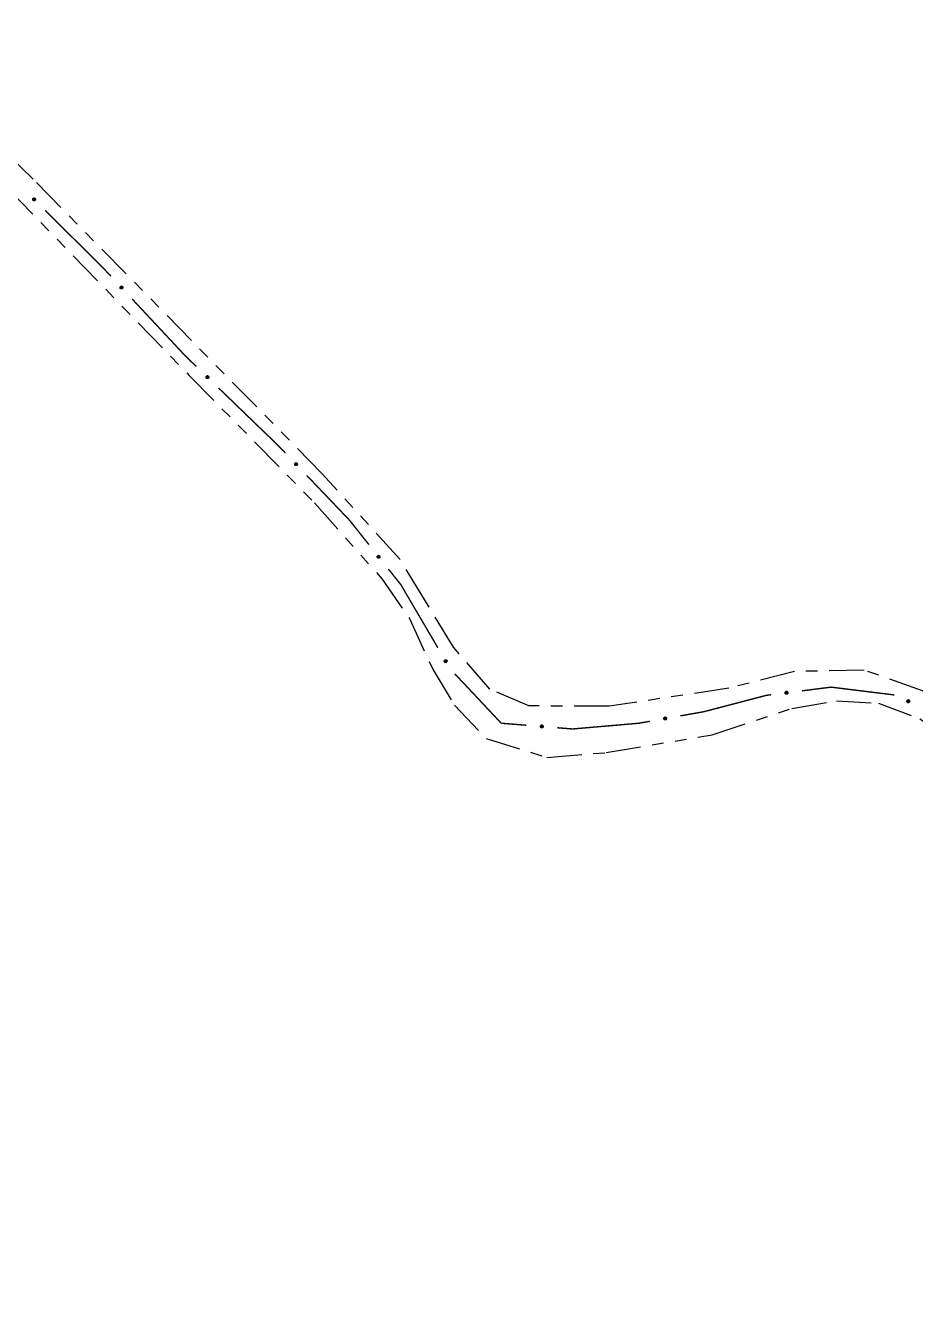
# Model space of a CAD drawing. Extents: x 205807 to 207855, y 4874692 to 4876446.
# Drawn here: x 207415.4 to 207530.1, y 4874826.7 to 4874991.8 of the extents above; entities that cross this region are included whole.
import ezdxf

# ---------------------------------------------------------------- set-up
doc = ezdxf.new("R2010")
doc.units = 0
doc.header["$LTSCALE"] = 1.5
doc.header["$MEASUREMENT"] = 0
doc.linetypes.add('TRACO_25', pattern=[8, 3, -1, 1, -1, 1, -1])
doc.layers.add('SV-EIXO-RUA-N-PAV', color=6, linetype='CONTINUOUS')
doc.layers.add('SV-RUA-NAO-PAV', color=7, linetype='CONTINUOUS')

msp = doc.modelspace()

# ---------------------------------------------------------------- linework, layer by layer
at = {"layer": 'SV-EIXO-RUA-N-PAV'}
for points in [[(207416.520158, 4874969.231566), (207416.471258, 4874969.230689), (207416.429051, 4874969.239934), (207416.396067, 4874969.257778), (207416.371032, 4874969.281145), (207416.348112, 4874969.307936), (207416.330964, 4874969.340045), (207416.319825, 4874969.379898), (207416.318601, 4874969.428946), (207416.330913, 4874969.47156), (207416.346677, 4874969.504833), (207416.36954, 4874969.532341), (207416.395939, 4874969.55417), (207416.429881, 4874969.57088), (207416.470378, 4874969.581774), (207416.519727, 4874969.581811), (207416.561044, 4874969.572464), (207416.592494, 4874969.554367), (207416.620003, 4874969.531207), (207416.643074, 4874969.503575), (207416.659726, 4874969.47196), (207416.670621, 4874969.431165), (207416.670013, 4874969.382457), (207416.66116, 4874969.341142), (207416.64351, 4874969.309447), (207416.620099, 4874969.282877), (207416.593507, 4874969.259562), (207416.561948, 4874969.24098), (207416.520158, 4874969.231566)], [(207427.777064, 4874957.869922), (207427.728165, 4874957.870882), (207427.686335, 4874957.881706), (207427.654045, 4874957.900776), (207427.629906, 4874957.925068), (207427.608009, 4874957.952701), (207427.592079, 4874957.985431), (207427.582445, 4874958.025674), (207427.583064, 4874958.074734), (207427.596969, 4874958.116856), (207427.613971, 4874958.149512), (207427.637851, 4874958.176142), (207427.665052, 4874958.196964), (207427.699598, 4874958.212387), (207427.740476, 4874958.221752), (207427.789792, 4874958.219935), (207427.830728, 4874958.209042), (207427.861476, 4874958.189777), (207427.888095, 4874958.1656), (207427.910112, 4874958.137121), (207427.925564, 4874958.104902), (207427.934919, 4874958.063727), (207427.932481, 4874958.015076), (207427.922083, 4874957.974123), (207427.903254, 4874957.943113), (207427.878862, 4874957.917441), (207427.851413, 4874957.895142), (207427.819178, 4874957.877759), (207427.777064, 4874957.869922)], [(207438.857808, 4874946.32573), (207438.808925, 4874946.324157), (207438.76659, 4874946.3328), (207438.733356, 4874946.350171), (207438.707991, 4874946.37318), (207438.684692, 4874946.399642), (207438.667088, 4874946.431503), (207438.655383, 4874946.471194), (207438.65346, 4874946.520219), (207438.665164, 4874946.563005), (207438.680452, 4874946.596498), (207438.702921, 4874946.624329), (207438.729006, 4874946.646532), (207438.762707, 4874946.663724), (207438.803045, 4874946.675193), (207438.852389, 4874946.675934), (207438.893834, 4874946.667175), (207438.925539, 4874946.649529), (207438.953375, 4874946.626763), (207438.976838, 4874946.599462), (207438.993938, 4874946.568087), (207439.005413, 4874946.527452), (207439.005498, 4874946.47874), (207438.997235, 4874946.437303), (207438.980038, 4874946.405359), (207438.957007, 4874946.378459), (207438.930751, 4874946.354768), (207438.89946, 4874946.335738), (207438.857808, 4874946.32573)], [(207450.269039, 4874935.119968), (207450.220132, 4874935.120374), (207450.178182, 4874935.130724), (207450.145678, 4874935.149426), (207450.121265, 4874935.173443), (207450.099056, 4874935.200826), (207450.082756, 4874935.233373), (207450.072667, 4874935.273505), (207450.072729, 4874935.322568), (207450.086156, 4874935.364845), (207450.102787, 4874935.397692), (207450.126364, 4874935.424591), (207450.153327, 4874935.44572), (207450.187695, 4874935.461534), (207450.228465, 4874935.471361), (207450.277798, 4874935.470104), (207450.318855, 4874935.459675), (207450.349819, 4874935.44076), (207450.376711, 4874935.416886), (207450.39905, 4874935.388658), (207450.414866, 4874935.356617), (207450.424687, 4874935.31555), (207450.422801, 4874935.266875), (207450.412867, 4874935.225807), (207450.394391, 4874935.194585), (207450.370291, 4874935.168639), (207450.343097, 4874935.14603), (207450.311061, 4874935.128282), (207450.269039, 4874935.119968)], [(207460.897975, 4874923.194358), (207460.849301, 4874923.199145), (207460.808448, 4874923.213212), (207460.77775, 4874923.234752), (207460.755588, 4874923.260859), (207460.735922, 4874923.290122), (207460.722604, 4874923.324), (207460.716152, 4874923.364874), (207460.720611, 4874923.413734), (207460.737772, 4874923.454638), (207460.75728, 4874923.485863), (207460.783173, 4874923.51054), (207460.81192, 4874923.529168), (207460.847568, 4874923.541838), (207460.889054, 4874923.547973), (207460.938076, 4874923.5423), (207460.978033, 4874923.528234), (207461.007178, 4874923.506619), (207461.031822, 4874923.480432), (207461.051541, 4874923.450316), (207461.064422, 4874923.416986), (207461.070523, 4874923.375204), (207461.064283, 4874923.326894), (207461.050709, 4874923.286881), (207461.02951, 4874923.257441), (207461.003181, 4874923.233758), (207460.974071, 4874923.213677), (207460.940573, 4874923.198872), (207460.897975, 4874923.194358)], [(207469.511722, 4874909.767871), (207469.464217, 4874909.779504), (207469.425767, 4874909.799215), (207469.398431, 4874909.824886), (207469.380189, 4874909.853869), (207469.364866, 4874909.885623), (207469.356481, 4874909.921045), (207469.355882, 4874909.962421), (207469.367217, 4874910.010157), (207469.389998, 4874910.048218), (207469.413731, 4874910.076365), (207469.442858, 4874910.097127), (207469.473954, 4874910.111495), (207469.511037, 4874910.118989), (207469.552974, 4874910.119185), (207469.600698, 4874910.106627), (207469.63826, 4874910.087043), (207469.66405, 4874910.061519), (207469.684737, 4874910.032105), (207469.699992, 4874909.9995), (207469.708022, 4874909.964681), (207469.708145, 4874909.922457), (207469.695125, 4874909.875517), (207469.676021, 4874909.83783), (207469.650866, 4874909.811689), (207469.621448, 4874909.791975), (207469.589787, 4874909.776219), (207469.554531, 4874909.766307), (207469.511722, 4874909.767871)], [(207513.601041, 4874905.77454), (207513.571625, 4874905.735466), (207513.538353, 4874905.7079), (207513.503986, 4874905.692895), (207513.470158, 4874905.687555), (207513.434936, 4874905.685989), (207513.399077, 4874905.692245), (207513.360815, 4874905.708005), (207513.321412, 4874905.737238), (207513.295412, 4874905.773178), (207513.278899, 4874905.806085), (207513.2713, 4874905.841037), (207513.270352, 4874905.875279), (207513.278083, 4874905.912313), (207513.294432, 4874905.950932), (207513.324786, 4874905.989842), (207513.35759, 4874906.016644), (207513.391213, 4874906.030284), (207513.4264, 4874906.037701), (207513.462379, 4874906.038869), (207513.497544, 4874906.032525), (207513.536397, 4874906.015993), (207513.574405, 4874905.985525), (207513.601509, 4874905.953112), (207513.615618, 4874905.919689), (207513.622141, 4874905.884883), (207513.624141, 4874905.849574), (207513.619353, 4874905.813266), (207513.601041, 4874905.77454)], [(207529.206625, 4874904.602173), (207529.159793, 4874904.588071), (207529.11666, 4874904.585529), (207529.080075, 4874904.593762), (207529.049642, 4874904.609468), (207529.020318, 4874904.629042), (207528.995108, 4874904.6553), (207528.973582, 4874904.690641), (207528.959107, 4874904.73752), (207528.959406, 4874904.781877), (207528.965559, 4874904.818177), (207528.980109, 4874904.850853), (207528.999602, 4874904.879021), (207529.027743, 4874904.904307), (207529.063771, 4874904.925771), (207529.111262, 4874904.939185), (207529.153565, 4874904.941388), (207529.188743, 4874904.932495), (207529.221501, 4874904.91766), (207529.251199, 4874904.897317), (207529.275798, 4874904.871399), (207529.297344, 4874904.835086), (207529.309963, 4874904.788037), (207529.312641, 4874904.745869), (207529.304245, 4874904.710576), (207529.288913, 4874904.678654), (207529.269638, 4874904.649004), (207529.244298, 4874904.622563), (207529.206625, 4874904.602173)], [(207497.974852, 4874902.463245), (207497.947404, 4874902.422765), (207497.915537, 4874902.393586), (207497.881953, 4874902.3769), (207497.848432, 4874902.369893), (207497.81333, 4874902.366587), (207497.777205, 4874902.371062), (207497.73821, 4874902.38491), (207497.697409, 4874902.412159), (207497.669664, 4874902.446768), (207497.651544, 4874902.478818), (207497.642225, 4874902.513352), (207497.639585, 4874902.547505), (207497.645474, 4874902.584876), (207497.659893, 4874902.624256), (207497.688286, 4874902.66462), (207497.719724, 4874902.693011), (207497.752631, 4874902.708298), (207497.787408, 4874902.717447), (207497.823285, 4874902.720392), (207497.858721, 4874902.715795), (207497.898344, 4874902.701206), (207497.937812, 4874902.672655), (207497.966487, 4874902.641622), (207497.982232, 4874902.608938), (207497.990468, 4874902.574497), (207497.994212, 4874902.539331), (207497.991225, 4874902.50283), (207497.974852, 4874902.463245)], [(207482.045985, 4874901.405142), (207482.009193, 4874901.372919), (207481.970982, 4874901.352748), (207481.93427, 4874901.345098), (207481.900066, 4874901.346796), (207481.865269, 4874901.352475), (207481.831451, 4874901.365941), (207481.797226, 4874901.389201), (207481.764643, 4874901.425882), (207481.746553, 4874901.466384), (207481.737127, 4874901.501974), (207481.736844, 4874901.537742), (207481.742928, 4874901.571453), (207481.758077, 4874901.606119), (207481.781987, 4874901.640573), (207481.819664, 4874901.672444), (207481.857261, 4874901.691961), (207481.892964, 4874901.698429), (207481.928925, 4874901.698485), (207481.96438, 4874901.692261), (207481.997501, 4874901.678852), (207482.032147, 4874901.654715), (207482.063111, 4874901.617111), (207482.083005, 4874901.579835), (207482.089972, 4874901.544232), (207482.08923, 4874901.508827), (207482.083959, 4874901.473857), (207482.071838, 4874901.439298), (207482.045985, 4874901.405142)]]:
    msp.add_lwpolyline(points, close=True, dxfattribs=at)
for points in [[(207416.561948, 4874969.24098), (207416.318601, 4874969.428946)], [(207416.520158, 4874969.231566), (207416.319825, 4874969.379898)], [(207416.541723, 4874969.238142), (207416.32304, 4874969.403274)], [(207416.57447, 4874969.253703), (207416.3277, 4874969.446711)], [(207416.593507, 4874969.259562), (207416.330913, 4874969.47156)], [(207416.493502, 4874969.232171), (207416.33094, 4874969.355061)], [(207416.471258, 4874969.230689), (207416.330964, 4874969.340045)], [(207416.603343, 4874969.27311), (207416.34107, 4874969.483427)], [(207416.447175, 4874969.235855), (207416.346516, 4874969.318454)], [(207416.620099, 4874969.282877), (207416.346677, 4874969.504833)], [(207416.429051, 4874969.239934), (207416.348112, 4874969.307936)], [(207416.630264, 4874969.298298), (207416.361197, 4874969.519203)], [(207416.64351, 4874969.309447), (207416.36954, 4874969.532341)], [(207416.650413, 4874969.328285), (207416.385234, 4874969.541486)], [(207416.66116, 4874969.341142), (207416.395939, 4874969.55417)], [(207416.664752, 4874969.364039), (207416.417006, 4874969.559938)], [(207416.670013, 4874969.382457), (207416.429881, 4874969.57088)], [(207416.666514, 4874969.40843), (207416.452651, 4874969.574545)], [(207416.670621, 4874969.431165), (207416.470378, 4874969.581774)], [(207416.659589, 4874969.453753), (207416.500886, 4874969.576657)], [(207416.659726, 4874969.47196), (207416.519727, 4874969.581811)], [(207416.647872, 4874969.490374), (207416.545284, 4874969.572965)], [(207416.643074, 4874969.503575), (207416.561044, 4874969.572464)], [(207427.777064, 4874957.869922), (207427.582445, 4874958.025674)], [(207427.819178, 4874957.877759), (207427.583064, 4874958.074734)], [(207427.798861, 4874957.875682), (207427.586535, 4874958.048914)], [(207427.728165, 4874957.870882), (207427.592079, 4874957.985431)], [(207427.75045, 4874957.871527), (207427.592619, 4874958.000437)], [(207427.832169, 4874957.890003), (207427.592824, 4874958.092145)], [(207427.851413, 4874957.895142), (207427.596969, 4874958.116856)], [(207427.704293, 4874957.876949), (207427.606809, 4874957.963272)], [(207427.861751, 4874957.90831), (207427.607564, 4874958.128332)], [(207427.686335, 4874957.881706), (207427.608009, 4874957.952701)], [(207427.878862, 4874957.917441), (207427.613971, 4874958.149512)], [(207427.889599, 4874957.93247), (207427.629021, 4874958.163327)], [(207427.903254, 4874957.943113), (207427.637851, 4874958.176142)], [(207427.910861, 4874957.961678), (207427.653879, 4874958.184691)], [(207427.922083, 4874957.974123), (207427.665052, 4874958.196964)], [(207427.926532, 4874957.996869), (207427.686321, 4874958.201936)], [(207427.932481, 4874958.015076), (207427.699598, 4874958.212387)], [(207427.929961, 4874958.041162), (207427.722489, 4874958.215195)], [(207427.934919, 4874958.063727), (207427.740476, 4874958.221752)], [(207427.924743, 4874958.086713), (207427.77077, 4874958.215493)], [(207427.925564, 4874958.104902), (207427.789792, 4874958.219935)], [(207427.914411, 4874958.123748), (207427.814998, 4874958.210135)], [(207427.910112, 4874958.137121), (207427.830728, 4874958.209042)], [(207438.89946, 4874946.335738), (207438.65346, 4874946.520219)], [(207438.857808, 4874946.32573), (207438.655383, 4874946.471194)], [(207438.879277, 4874946.332612), (207438.658264, 4874946.494614)], [(207438.911799, 4874946.348639), (207438.662305, 4874946.538112)], [(207438.930751, 4874946.354768), (207438.665164, 4874946.563005)], [(207438.831146, 4874946.325955), (207438.666851, 4874946.446517)], [(207438.808925, 4874946.324157), (207438.667088, 4874946.431503)], [(207438.940393, 4874946.368454), (207438.675151, 4874946.575014)], [(207438.957007, 4874946.378459), (207438.680452, 4874946.596498)], [(207438.784771, 4874946.32898), (207438.682946, 4874946.410137)], [(207438.76659, 4874946.3328), (207438.684692, 4874946.399642)], [(207438.966952, 4874946.394023), (207438.694766, 4874946.611074)], [(207438.980038, 4874946.405359), (207438.702921, 4874946.624329)], [(207438.986672, 4874946.424294), (207438.718484, 4874946.633696)], [(207438.997235, 4874946.437303), (207438.729006, 4874946.646532)], [(207439.0005, 4874946.460249), (207438.749989, 4874946.652599)], [(207439.005498, 4874946.47874), (207438.762707, 4874946.663724)], [(207439.00163, 4874946.50466), (207438.785423, 4874946.667713)], [(207439.005413, 4874946.527452), (207438.803045, 4874946.675193)], [(207438.99406, 4874946.54988), (207438.833623, 4874946.670512)], [(207438.993938, 4874946.568087), (207438.852389, 4874946.675934)], [(207438.981823, 4874946.58633), (207438.878069, 4874946.667452)], [(207438.976838, 4874946.599462), (207438.893834, 4874946.667175)], [(207450.370291, 4874935.168639), (207450.102787, 4874935.397692)], [(207450.380858, 4874935.183788), (207450.117679, 4874935.411676)], [(207450.394391, 4874935.194585), (207450.126364, 4874935.424591)], [(207450.401787, 4874935.213236), (207450.142293, 4874935.433321)], [(207450.412867, 4874935.225807), (207450.153327, 4874935.44572)], [(207450.417058, 4874935.248602), (207450.174538, 4874935.450933)], [(207450.422801, 4874935.266875), (207450.187695, 4874935.461534)], [(207450.419984, 4874935.292931), (207450.210554, 4874935.4646)], [(207450.424687, 4874935.31555), (207450.228465, 4874935.471361)], [(207450.414251, 4874935.33842), (207450.258828, 4874935.465446)], [(207450.414866, 4874935.356617), (207450.277798, 4874935.470104)], [(207450.403499, 4874935.375335), (207450.303114, 4874935.46059)], [(207450.39905, 4874935.388658), (207450.318855, 4874935.459675)], [(207450.269039, 4874935.119968), (207450.072667, 4874935.273505)], [(207450.311061, 4874935.128282), (207450.072729, 4874935.322568)], [(207450.290769, 4874935.125976), (207450.076493, 4874935.296789)], [(207450.323913, 4874935.140673), (207450.082292, 4874935.340089)], [(207450.220132, 4874935.120374), (207450.082756, 4874935.233373)], [(207450.242408, 4874935.121272), (207450.083126, 4874935.248385)], [(207450.343097, 4874935.14603), (207450.086156, 4874935.364845)], [(207450.353285, 4874935.159315), (207450.09662, 4874935.376441)], [(207450.196193, 4874935.126171), (207450.097737, 4874935.211382)], [(207450.178182, 4874935.130724), (207450.099056, 4874935.200826)], [(207460.897975, 4874923.194358), (207460.716152, 4874923.364874)], [(207460.940573, 4874923.198872), (207460.720611, 4874923.413734)], [(207460.920156, 4874923.198393), (207460.72205, 4874923.387722)], [(207460.849301, 4874923.199145), (207460.722604, 4874923.324)], [(207460.871568, 4874923.198042), (207460.724318, 4874923.338918)], [(207460.954483, 4874923.210061), (207460.731705, 4874923.430328)], [(207460.825978, 4874923.207063), (207460.735554, 4874923.300755)], [(207460.808448, 4874923.213212), (207460.735922, 4874923.290122)], [(207460.974071, 4874923.213677), (207460.737772, 4874923.454638)], [(207460.985408, 4874923.225996), (207460.749234, 4874923.465249)], [(207461.003181, 4874923.233758), (207460.75728, 4874923.485863)], [(207461.015063, 4874923.2479), (207460.773366, 4874923.498456)], [(207461.02951, 4874923.257441), (207460.783173, 4874923.51054)], [(207461.038547, 4874923.275354), (207460.79982, 4874923.517808)], [(207461.050709, 4874923.286881), (207460.81192, 4874923.529168)], [(207461.056926, 4874923.309209), (207460.833513, 4874923.53246)], [(207461.064283, 4874923.326894), (207460.847568, 4874923.541838)], [(207461.063813, 4874923.353097), (207460.870609, 4874923.542844)], [(207461.070523, 4874923.375204), (207460.889054, 4874923.547973)], [(207461.062179, 4874923.398917), (207460.918765, 4874923.53936)], [(207461.064422, 4874923.416986), (207460.938076, 4874923.5423)], [(207461.054779, 4874923.436647), (207460.962437, 4874923.530555)], [(207461.051541, 4874923.450316), (207460.978033, 4874923.528234)], [(207469.511722, 4874909.767871), (207469.355882, 4874909.962421)], [(207469.464217, 4874909.779504), (207469.356481, 4874909.921045)], [(207469.486103, 4874909.775259), (207469.36029, 4874909.93557)], [(207469.425767, 4874909.799215), (207469.364866, 4874909.885623)], [(207469.534251, 4874909.768725), (207469.364957, 4874909.984203)], [(207469.44225, 4874909.790646), (207469.366007, 4874909.8962)], [(207469.554531, 4874909.766307), (207469.367217, 4874910.010157)], [(207469.569885, 4874909.775413), (207469.380549, 4874910.025012)], [(207469.589787, 4874909.776219), (207469.389998, 4874910.048218)], [(207469.602755, 4874909.786808), (207469.402847, 4874910.057099)], [(207469.621448, 4874909.791975), (207469.413731, 4874910.076365)], [(207469.635213, 4874909.804291), (207469.431438, 4874910.086553)], [(207469.650866, 4874909.811689), (207469.442858, 4874910.097127)], [(207469.662349, 4874909.828142), (207469.460367, 4874910.101963)], [(207469.676021, 4874909.83783), (207469.473954, 4874910.111495)], [(207469.685337, 4874909.859053), (207469.495796, 4874910.111695)], [(207469.695125, 4874909.875517), (207469.511037, 4874910.118989)], [(207469.698371, 4874909.901523), (207469.533988, 4874910.116721)], [(207469.708145, 4874909.922457), (207469.552974, 4874910.119185)], [(207469.703243, 4874909.947112), (207469.581165, 4874910.106452)], [(207469.708022, 4874909.964681), (207469.600698, 4874910.106627)], [(207469.701261, 4874909.985511), (207469.623151, 4874910.091551)], [(207469.699992, 4874909.9995), (207469.63826, 4874910.087043)], [(207513.601509, 4874905.953112), (207513.270352, 4874905.875279)], [(207513.615618, 4874905.919689), (207513.2713, 4874905.841037)], [(207513.605024, 4874905.936728), (207513.273757, 4874905.859035)], [(207513.616248, 4874905.902388), (207513.276516, 4874905.826374)], [(207513.574405, 4874905.985525), (207513.278083, 4874905.912313)], [(207513.585678, 4874905.97004), (207513.278778, 4874905.895431)], [(207513.622141, 4874905.884883), (207513.278899, 4874905.806085)], [(207513.551784, 4874905.998759), (207513.289213, 4874905.932512)], [(207513.619521, 4874905.865666), (207513.292315, 4874905.788487)], [(207513.536397, 4874906.015993), (207513.294432, 4874905.950932)], [(207513.624141, 4874905.849574), (207513.295412, 4874905.773178)], [(207513.617036, 4874905.830966), (207513.313015, 4874905.755346)], [(207513.511806, 4874906.021207), (207513.317247, 4874905.971822)], [(207513.619353, 4874905.813266), (207513.321412, 4874905.737238)], [(207513.497544, 4874906.032525), (207513.324786, 4874905.989842)], [(207513.609137, 4874905.795581), (207513.344373, 4874905.724931)], [(207513.475735, 4874906.034521), (207513.347492, 4874906.004534)], [(207513.462379, 4874906.038869), (207513.35759, 4874906.016644)], [(207513.601041, 4874905.77454), (207513.360815, 4874905.708005)], [(207513.584153, 4874905.753907), (207513.38723, 4874905.701472)], [(207513.571625, 4874905.735466), (207513.399077, 4874905.692245)], [(207513.552726, 4874905.71967), (207513.425665, 4874905.691208)], [(207513.538353, 4874905.7079), (207513.434936, 4874905.685989)], [(207529.244298, 4874904.622563), (207528.959107, 4874904.73752)], [(207529.269638, 4874904.649004), (207528.959406, 4874904.781877)], [(207529.252902, 4874904.638204), (207528.96305, 4874904.757087)], [(207529.288913, 4874904.678654), (207528.965559, 4874904.818177)], [(207529.275432, 4874904.664711), (207528.965965, 4874904.796052)], [(207529.2256, 4874904.614348), (207528.970339, 4874904.714014)], [(207529.206625, 4874904.602173), (207528.973582, 4874904.690641)], [(207529.294517, 4874904.696254), (207528.97564, 4874904.835945)], [(207529.304245, 4874904.710576), (207528.980109, 4874904.850853)], [(207529.180803, 4874904.595528), (207528.991014, 4874904.669747)], [(207529.305783, 4874904.73058), (207528.992737, 4874904.86391)], [(207529.159793, 4874904.588071), (207528.995108, 4874904.6553)], [(207529.312641, 4874904.745869), (207528.999602, 4874904.879021)], [(207529.135211, 4874904.586516), (207529.015931, 4874904.638734)], [(207529.309891, 4874904.768883), (207529.018316, 4874904.890284)], [(207529.11666, 4874904.585529), (207529.020318, 4874904.629042)], [(207529.309963, 4874904.788037), (207529.027743, 4874904.904307)], [(207529.299554, 4874904.812089), (207529.048667, 4874904.914008)], [(207529.297344, 4874904.835086), (207529.063771, 4874904.925771)], [(207529.280601, 4874904.853837), (207529.094523, 4874904.929116)], [(207529.275798, 4874904.871399), (207529.111262, 4874904.939185)], [(207529.259396, 4874904.88591), (207529.13826, 4874904.937599)], [(207529.251199, 4874904.897317), (207529.153565, 4874904.941388)], [(207497.966487, 4874902.641622), (207497.639585, 4874902.547505)], [(207497.982232, 4874902.608938), (207497.642225, 4874902.513352)], [(207497.970808, 4874902.625432), (207497.643789, 4874902.531449)], [(207497.937812, 4874902.672655), (207497.645474, 4874902.584876)], [(207497.949838, 4874902.657746), (207497.647003, 4874902.568049)], [(207497.983717, 4874902.591689), (207497.64816, 4874902.498965)], [(207497.990468, 4874902.574497), (207497.651544, 4874902.478818)], [(207497.914564, 4874902.684754), (207497.655592, 4874902.605601)], [(207497.898344, 4874902.701206), (207497.659893, 4874902.624256)], [(207497.988802, 4874902.555174), (207497.665814, 4874902.461905)], [(207497.994212, 4874902.539331), (207497.669664, 4874902.446768)], [(207497.873525, 4874902.705197), (207497.681647, 4874902.646249)], [(207497.988036, 4874902.520394), (207497.688127, 4874902.429829)], [(207497.858721, 4874902.715795), (207497.688286, 4874902.66462)], [(207497.991225, 4874902.50283), (207497.697409, 4874902.412159)], [(207497.83684, 4874902.716711), (207497.710237, 4874902.680417)], [(207497.823285, 4874902.720392), (207497.719724, 4874902.693011)], [(207497.981897, 4874902.484661), (207497.720952, 4874902.401002)], [(207497.974852, 4874902.463245), (207497.73821, 4874902.38491)], [(207497.959005, 4874902.441803), (207497.764916, 4874902.379691)], [(207497.947404, 4874902.422765), (207497.777205, 4874902.371062)], [(207497.92931, 4874902.406053), (207497.803812, 4874902.371341)], [(207497.915537, 4874902.393586), (207497.81333, 4874902.366587)], [(207482.089972, 4874901.544232), (207481.736844, 4874901.537742)], [(207482.08923, 4874901.508827), (207481.737127, 4874901.501974)], [(207482.087046, 4874901.527168), (207481.738948, 4874901.522322)], [(207482.083005, 4874901.579835), (207481.742928, 4874901.571453)], [(207482.083091, 4874901.563078), (207481.742934, 4874901.554855)], [(207482.083959, 4874901.473857), (207481.746553, 4874901.466384)], [(207482.082732, 4874901.490554), (207481.746655, 4874901.482002)], [(207482.070975, 4874901.599646), (207481.755301, 4874901.589453)], [(207482.063111, 4874901.617111), (207481.758077, 4874901.606119)], [(207482.073195, 4874901.457098), (207481.760131, 4874901.445326)], [(207482.071838, 4874901.439298), (207481.764643, 4874901.425882)], [(207482.043679, 4874901.634696), (207481.773107, 4874901.623612)], [(207482.032147, 4874901.654715), (207481.781987, 4874901.640573)], [(207482.058218, 4874901.42408), (207481.784598, 4874901.409134)], [(207482.045985, 4874901.405142), (207481.797226, 4874901.389201)], [(207482.009144, 4874901.664854), (207481.808596, 4874901.656349)], [(207481.997501, 4874901.678852), (207481.819664, 4874901.672444)], [(207482.025231, 4874901.388404), (207481.821744, 4874901.377398)], [(207482.009193, 4874901.372919), (207481.831451, 4874901.365941)], [(207481.976564, 4874901.685271), (207481.844897, 4874901.682176)], [(207481.96438, 4874901.692261), (207481.857261, 4874901.691961)], [(207481.98746, 4874901.361326), (207481.857263, 4874901.359482)], [(207481.970982, 4874901.352748), (207481.865269, 4874901.352475)]]:
    msp.add_lwpolyline(points, dxfattribs=at)
at = {"layer": 'SV-EIXO-RUA-N-PAV', "const_width": 0.18}
for points in [[(207425.413088, 4874960.560594), (207417.915263, 4874968.002045)], [(207425.710969, 4874960.241861), (207425.413088, 4874960.560594)], [(207426.393774, 4874959.51126), (207425.710969, 4874960.241861)], [(207435.974139, 4874949.260269), (207429.124992, 4874956.588856)], [(207436.671628, 4874948.58747), (207435.974139, 4874949.260269)], [(207437.391359, 4874947.893216), (207436.671628, 4874948.58747)], [(207447.908127, 4874937.748724), (207440.270282, 4874945.116203)], [(207448.17619, 4874937.468336), (207447.908127, 4874937.748724)], [(207448.867233, 4874936.745522), (207448.17619, 4874937.468336)], [(207457.096241, 4874928.138167), (207451.631402, 4874933.854264)], [(207457.153532, 4874928.066326), (207457.096241, 4874928.138167)], [(207459.647482, 4874924.938992), (207457.153532, 4874928.066326)], [(207463.749703, 4874919.794937), (207462.141431, 4874921.811659)], [(207463.962686, 4874919.432339), (207463.749703, 4874919.794937)], [(207468.520927, 4874911.672027), (207463.962686, 4874919.432339)], [(207476.686991, 4874901.946761), (207470.690254, 4874908.330385)], [(207511.460507, 4874905.614545), (207510.851991, 4874905.537518)], [(207519.195221, 4874906.593623), (207515.428841, 4874906.116866)], [(207519.397253, 4874906.568682), (207519.195221, 4874906.593623)], [(207527.336974, 4874905.588468), (207519.397253, 4874906.568682)], [(207510.851991, 4874905.537518), (207503.705555, 4874903.669169)], [(207502.772787, 4874903.425308), (207499.783482, 4874902.895558)], [(207503.705555, 4874903.669169), (207502.772787, 4874903.425308)], [(207476.927703, 4874901.927395), (207476.686991, 4874901.946761)], [(207479.918039, 4874901.686792), (207476.927703, 4874901.927395)], [(207485.875105, 4874901.207487), (207483.905154, 4874901.365989)], [(207485.8987, 4874901.209525), (207485.875105, 4874901.207487)], [(207494.429556, 4874901.946761), (207485.8987, 4874901.209525)], [(207494.860193, 4874902.023076), (207494.429556, 4874901.946761)], [(207495.844851, 4874902.197572), (207494.860193, 4874902.023076)]]:
    msp.add_lwpolyline(points, dxfattribs=at)
at = {"layer": 'SV-RUA-NAO-PAV', "linetype": 'TRACO_25'}
for points in [[(207607.902552, 4874828.516189, 9.954071), (207603.887711, 4874829.763181, 9.628761), (207601.238312, 4874832.165229, 8.928095), (207599.365668, 4874835.815897, 8.652833), (207574.226836, 4874864.133121, 8.277476), (207556.532354, 4874881.696188, 8.252453), (207549.984303, 4874888.101062, 7.927144), (207544.58665, 4874894.12978, 6.976239), (207538.113673, 4874900.559559, 6.65093), (207530.989397, 4874906.115424, 6.65093), (207523.436992, 4874908.797921, 6.826097), (207514.455791, 4874908.608184, 7.101358), (207506.023004, 4874906.443613, 7.451691), (207490.585386, 4874904.137043, 7.126382), (207480.253504, 4874904.173748, 7.051311), (207475.202277, 4874906.353608, 7.251501), (207470.529491, 4874911.756754, 7.151406), (207466.787526, 4874917.883898, 7.151406), (207463.61106, 4874923.085085, 8.052262), (207453.590259, 4874934.117052, 8.202405), (207416.377819, 4874972.019149, 7.90212), (207395.933674, 4874991.784457, 7.977191)], [(207404.827338, 4874979.354326, 7.952167), (207436.491283, 4874946.731418, 8.302501), (207452.635865, 4874930.319649, 8.377572), (207461.356983, 4874920.488677, 8.10231), (207464.897823, 4874915.351406, 7.501739), (207467.899817, 4874908.810912, 7.251501), (207470.672198, 4874904.284572, 7.251501), (207474.745671, 4874899.981667, 7.17643), (207482.573507, 4874897.548758, 7.101358), (207490.204225, 4874898.164857, 7.226477), (207503.865631, 4874900.44845, 7.276525), (207514.150892, 4874903.860423, 6.85112), (207519.880686, 4874904.828538, 6.675954), (207525.284001, 4874904.522531, 6.675954), (207530.635602, 4874902.51726, 6.675954), (207536.485682, 4874898.637172, 6.675954), (207542.209146, 4874893.207845, 6.951215), (207549.255752, 4874885.003123, 8.027239), (207557.728805, 4874877.296585, 8.152357), (207574.773272, 4874860.159085, 8.427619), (207587.867223, 4874845.175208, 8.577762), (207596.662947, 4874834.89433, 8.752929), (207598.285696, 4874831.518836, 9.203357), (207598.481082, 4874826.720527, 9.954071)]]:
    msp.add_polyline3d(points, dxfattribs=at)

doc.saveas('drawing.dxf')
